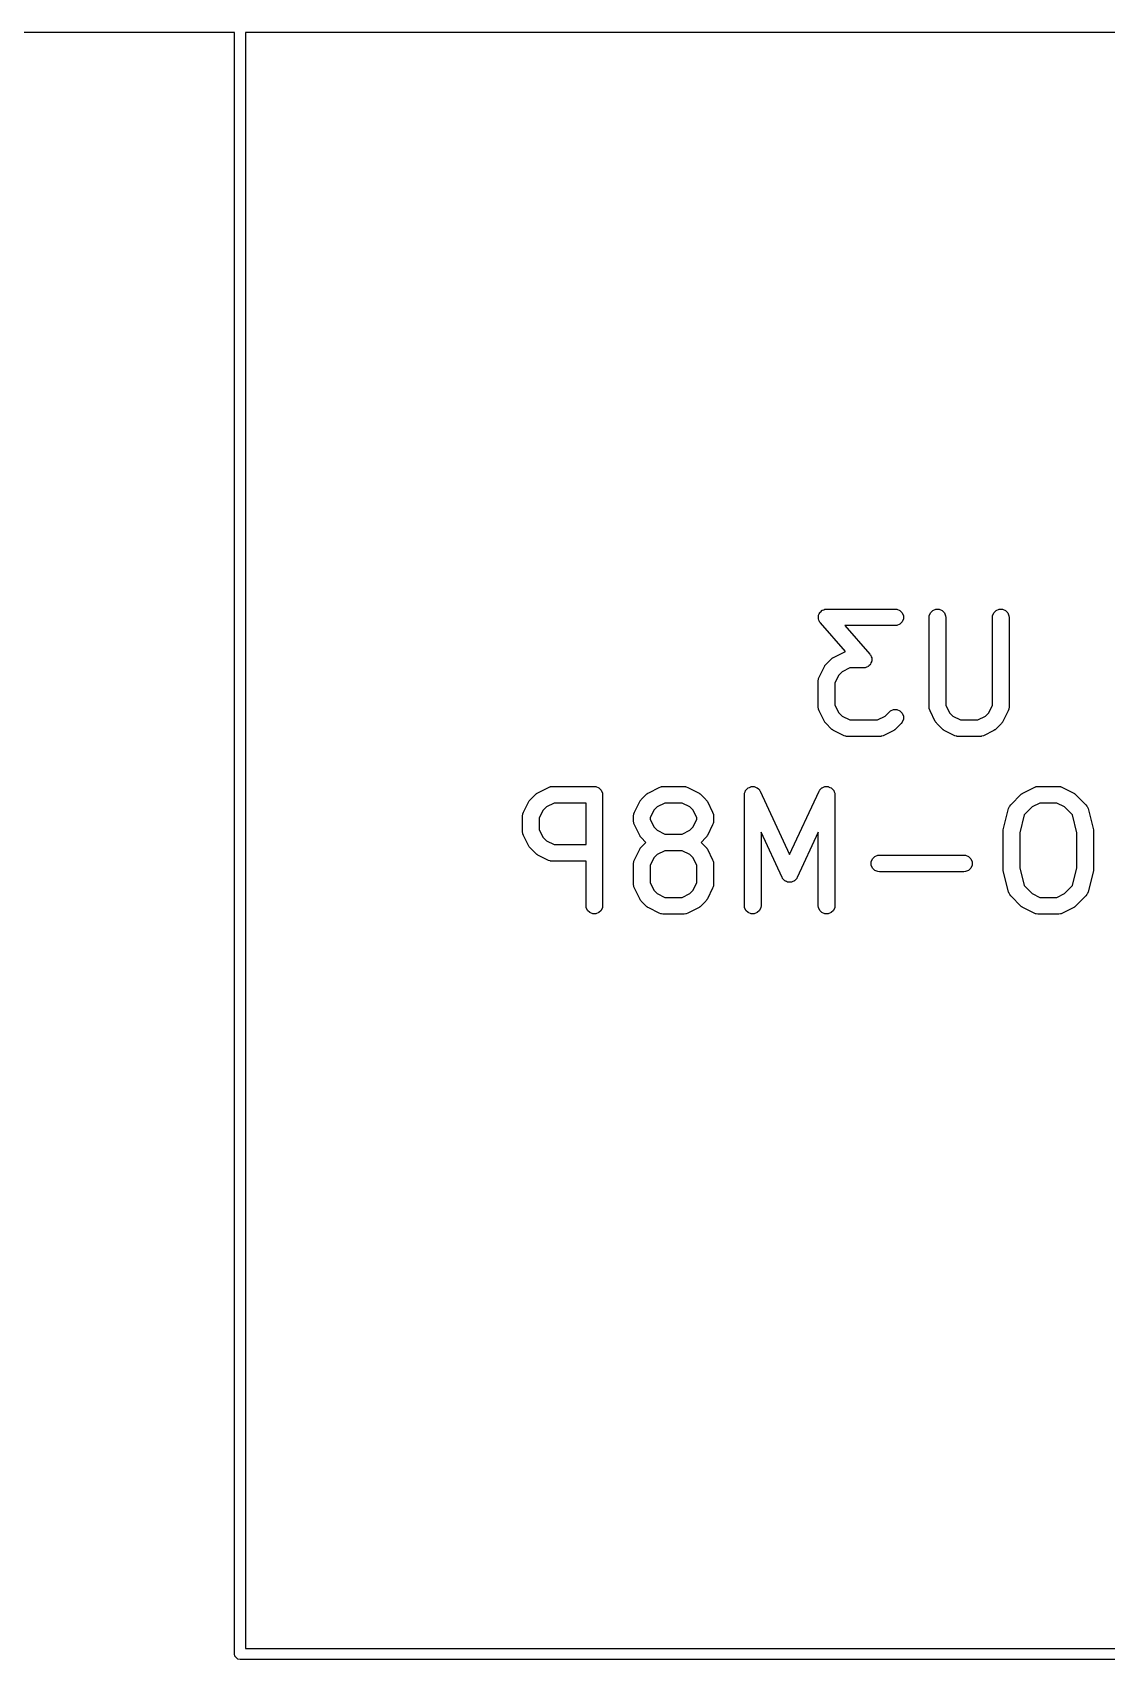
# Model space of a CAD drawing. Extents: x 4.21 to 7.42, y -5.27 to -2.46.
# Drawn here: x 5.051 to 5.432, y -4.444 to -3.867 of the extents above; entities that cross this region are included whole.
import ezdxf

# ---------------------------------------------------------------- set-up
doc = ezdxf.new("R2010")
doc.units = 0
doc.header["$MEASUREMENT"] = 0
doc.layers.add('BLACK', color=7, linetype='CONTINUOUS')

msp = doc.modelspace()

# ---------------------------------------------------------------- linework, layer by layer
at = {"layer": 'BLACK', "linetype": 'CONTINUOUS'}
for p, q in [((5.12278, -3.86689), (4.98374, -3.86689)), ((5.12278, -4.44238), (5.12278, -3.86689)), ((5.12671, -3.86689), (5.12671, -4.44041)), ((5.60309, -3.86689), (5.12671, -3.86689)), ((5.3301, -4.07484), (5.33013, -4.07437)), ((5.33013, -4.07494), (5.3301, -4.07484)), ((5.33013, -4.07389), (5.33017, -4.07379)), ((5.33013, -4.07437), (5.33013, -4.07389)), ((5.33013, -4.07504), (5.33013, -4.07494)), ((5.33032, -4.07548), (5.33013, -4.07504)), ((5.33017, -4.07379), (5.33018, -4.07369)), ((5.33018, -4.07369), (5.33039, -4.07326)), ((5.33047, -4.07593), (5.33032, -4.07548)), ((5.33039, -4.07326), (5.33058, -4.07282)), ((5.33055, -4.07605), (5.33047, -4.07593)), ((5.33058, -4.0761), (5.33055, -4.07605)), ((5.33058, -4.07282), (5.33065, -4.07275)), ((5.33063, -4.07616), (5.33058, -4.0761)), ((5.33081, -4.07641), (5.33063, -4.07616)), ((5.33065, -4.07275), (5.33069, -4.07266)), ((5.33069, -4.07266), (5.33105, -4.07235)), ((5.33974, -4.08661), (5.33081, -4.07641)), ((5.33105, -4.07235), (5.33139, -4.07201)), ((5.33139, -4.07201), (5.33148, -4.07197)), ((5.33148, -4.07197), (5.33156, -4.0719)), ((5.33156, -4.0719), (5.33201, -4.07175)), ((5.33201, -4.07175), (5.33245, -4.07157)), ((5.33245, -4.07157), (5.3326, -4.07155)), ((5.3326, -4.07155), (5.33265, -4.07153)), ((5.33265, -4.07153), (5.33273, -4.07154)), ((5.33273, -4.07154), (5.33303, -4.07151)), ((5.33303, -4.07151), (5.3574, -4.07151)), ((5.3574, -4.07151), (5.35798, -4.07157)), ((5.35798, -4.07157), (5.35904, -4.07201)), ((5.35904, -4.07201), (5.35986, -4.07282)), ((5.35986, -4.0761), (5.35904, -4.07692)), ((5.35986, -4.07282), (5.3603, -4.07389)), ((5.3603, -4.07504), (5.35986, -4.0761)), ((5.3603, -4.07389), (5.3603, -4.07504)), ((5.36945, -4.07446), (5.3695, -4.07389)), ((5.36945, -4.10633), (5.36945, -4.07446)), ((5.3695, -4.07389), (5.36995, -4.07282)), ((5.36995, -4.07282), (5.37076, -4.07201)), ((5.37076, -4.07201), (5.37182, -4.07157)), ((5.37182, -4.07157), (5.37298, -4.07157)), ((5.37298, -4.07157), (5.37404, -4.07201)), ((5.37404, -4.07201), (5.37486, -4.07282)), ((5.37486, -4.07282), (5.3753, -4.07389)), ((5.3753, -4.07389), (5.37535, -4.07446)), ((5.37535, -4.07446), (5.37535, -4.10564)), ((5.39195, -4.07446), (5.392, -4.07389)), ((5.39195, -4.10564), (5.39195, -4.07446)), ((5.392, -4.07389), (5.39244, -4.07282)), ((5.39244, -4.07282), (5.39326, -4.07201)), ((5.39326, -4.07201), (5.39432, -4.07157)), ((5.39432, -4.07157), (5.39547, -4.07157)), ((5.39547, -4.07157), (5.39654, -4.07201)), ((5.39654, -4.07201), (5.39735, -4.07282)), ((5.39735, -4.07282), (5.39779, -4.07389)), ((5.39779, -4.07389), (5.39785, -4.07446)), ((5.39785, -4.07446), (5.39785, -4.10633)), ((5.3574, -4.07741), (5.33954, -4.07741)), ((5.33954, -4.07741), (5.34838, -4.08752)), ((5.35798, -4.07736), (5.3574, -4.07741)), ((5.35904, -4.07692), (5.35798, -4.07736)), ((5.33546, -4.08869), (5.33921, -4.08682)), ((5.33921, -4.08682), (5.33974, -4.08661)), ((5.34838, -4.08752), (5.34855, -4.08776)), ((5.34855, -4.08776), (5.34861, -4.08782)), ((5.34861, -4.08782), (5.34863, -4.08787)), ((5.34863, -4.08787), (5.34871, -4.08799)), ((5.34871, -4.08799), (5.34887, -4.08844)), ((5.33039, -4.09564), (5.33226, -4.09189)), ((5.33226, -4.09189), (5.33242, -4.09164)), ((5.33242, -4.09164), (5.33245, -4.09157)), ((5.33245, -4.09157), (5.33252, -4.09149)), ((5.33252, -4.09149), (5.33257, -4.0914)), ((5.33257, -4.0914), (5.33263, -4.09135)), ((5.33263, -4.09135), (5.33282, -4.09112)), ((5.33282, -4.09112), (5.33469, -4.08925)), ((5.33469, -4.08925), (5.33492, -4.08906)), ((5.33492, -4.08906), (5.33497, -4.089)), ((5.33497, -4.089), (5.33506, -4.08895)), ((5.33506, -4.08895), (5.33514, -4.08888)), ((5.33514, -4.08888), (5.33521, -4.08885)), ((5.33521, -4.08885), (5.33546, -4.08869)), ((5.33853, -4.09376), (5.33733, -4.09496)), ((5.34123, -4.09241), (5.33853, -4.09376)), ((5.34615, -4.09241), (5.34123, -4.09241)), ((5.34646, -4.09238), (5.34615, -4.09241)), ((5.34654, -4.09239), (5.34646, -4.09238)), ((5.34659, -4.09237), (5.34654, -4.09239)), ((5.34673, -4.09236), (5.34659, -4.09237)), ((5.34717, -4.09217), (5.34673, -4.09236)), ((5.34763, -4.09202), (5.34717, -4.09217)), ((5.3477, -4.09195), (5.34763, -4.09202)), ((5.34779, -4.09191), (5.3477, -4.09195)), ((5.34813, -4.09158), (5.34779, -4.09191)), ((5.34849, -4.09126), (5.34813, -4.09158)), ((5.34854, -4.09117), (5.34849, -4.09126)), ((5.34861, -4.0911), (5.34854, -4.09117)), ((5.34879, -4.09066), (5.34861, -4.0911)), ((5.34901, -4.09023), (5.34879, -4.09066)), ((5.34887, -4.08844), (5.34905, -4.08888)), ((5.34905, -4.09004), (5.34901, -4.09013)), ((5.34901, -4.09013), (5.34901, -4.09023)), ((5.34905, -4.08888), (5.34905, -4.08898)), ((5.34905, -4.08898), (5.34908, -4.08908)), ((5.34908, -4.08908), (5.34905, -4.08956)), ((5.34905, -4.08956), (5.34905, -4.09004)), ((5.33008, -4.09696), (5.33013, -4.09638)), ((5.33008, -4.10633), (5.33008, -4.09696)), ((5.33013, -4.09638), (5.33018, -4.09628)), ((5.33018, -4.09618), (5.33039, -4.09564)), ((5.33018, -4.09628), (5.33018, -4.09618)), ((5.33733, -4.09496), (5.33598, -4.09766)), ((5.33598, -4.09766), (5.33598, -4.10564)), ((5.33598, -4.10564), (5.33733, -4.10833)), ((5.37535, -4.10564), (5.3767, -4.10833)), ((5.3906, -4.10833), (5.39195, -4.10564)), ((5.33013, -4.10691), (5.33008, -4.10633)), ((5.33018, -4.10701), (5.33013, -4.10691)), ((5.33018, -4.10711), (5.33018, -4.10701)), ((5.33039, -4.10765), (5.33018, -4.10711)), ((5.33226, -4.1114), (5.33039, -4.10765)), ((5.33242, -4.11165), (5.33226, -4.1114)), ((5.33733, -4.10833), (5.33853, -4.10953)), ((5.33853, -4.10953), (5.34123, -4.11088)), ((5.34123, -4.11088), (5.35108, -4.11088)), ((5.35108, -4.11088), (5.35378, -4.10953)), ((5.35378, -4.10953), (5.35531, -4.10799)), ((5.35531, -4.10799), (5.35576, -4.10763)), ((5.35576, -4.10763), (5.35683, -4.10719)), ((5.35683, -4.10719), (5.35798, -4.10719)), ((5.35798, -4.10719), (5.35904, -4.10763)), ((5.35904, -4.10763), (5.35986, -4.10844)), ((5.35986, -4.10844), (5.3603, -4.10951)), ((5.3603, -4.11066), (5.35986, -4.11172)), ((5.3603, -4.10951), (5.3603, -4.11066)), ((5.3695, -4.10691), (5.36945, -4.10633)), ((5.36955, -4.10701), (5.3695, -4.10691)), ((5.36955, -4.10711), (5.36955, -4.10701)), ((5.36976, -4.10765), (5.36955, -4.10711)), ((5.37163, -4.1114), (5.36976, -4.10765)), ((5.37179, -4.11165), (5.37163, -4.1114)), ((5.3767, -4.10833), (5.3779, -4.10953)), ((5.3779, -4.10953), (5.3806, -4.11088)), ((5.3806, -4.11088), (5.3867, -4.11088)), ((5.3867, -4.11088), (5.3894, -4.10953)), ((5.3894, -4.10953), (5.3906, -4.10833)), ((5.39566, -4.1114), (5.39551, -4.11165)), ((5.39754, -4.10765), (5.39566, -4.1114)), ((5.39775, -4.10711), (5.39754, -4.10765)), ((5.39779, -4.10691), (5.39775, -4.10701)), ((5.39775, -4.10701), (5.39775, -4.10711)), ((5.39785, -4.10633), (5.39779, -4.10691)), ((5.33245, -4.11172), (5.33242, -4.11165)), ((5.33252, -4.1118), (5.33245, -4.11172)), ((5.33257, -4.11189), (5.33252, -4.1118)), ((5.33263, -4.11194), (5.33257, -4.11189)), ((5.33282, -4.11217), (5.33263, -4.11194)), ((5.33469, -4.11404), (5.33282, -4.11217)), ((5.33492, -4.11423), (5.33469, -4.11404)), ((5.33497, -4.11429), (5.33492, -4.11423)), ((5.33506, -4.11435), (5.33497, -4.11429)), ((5.33514, -4.11441), (5.33506, -4.11435)), ((5.33521, -4.11444), (5.33514, -4.11441)), ((5.33546, -4.1146), (5.33521, -4.11444)), ((5.33921, -4.11647), (5.33546, -4.1146)), ((5.33975, -4.11668), (5.33921, -4.11647)), ((5.33986, -4.11669), (5.33975, -4.11668)), ((5.33995, -4.11673), (5.33986, -4.11669)), ((5.34053, -4.11678), (5.33995, -4.11673)), ((5.35178, -4.11678), (5.34053, -4.11678)), ((5.35235, -4.11673), (5.35178, -4.11678)), ((5.35245, -4.11669), (5.35235, -4.11673)), ((5.35256, -4.11668), (5.35245, -4.11669)), ((5.3531, -4.11647), (5.35256, -4.11668)), ((5.35685, -4.1146), (5.3531, -4.11647)), ((5.3571, -4.11444), (5.35685, -4.1146)), ((5.35717, -4.11441), (5.3571, -4.11444)), ((5.35725, -4.11435), (5.35717, -4.11441)), ((5.35734, -4.11429), (5.35725, -4.11435)), ((5.35739, -4.11423), (5.35734, -4.11429)), ((5.35762, -4.11404), (5.35739, -4.11423)), ((5.35949, -4.11217), (5.35762, -4.11404)), ((5.35986, -4.11172), (5.35949, -4.11217)), ((5.37182, -4.11172), (5.37179, -4.11165)), ((5.37189, -4.1118), (5.37182, -4.11172)), ((5.37194, -4.11189), (5.37189, -4.1118)), ((5.372, -4.11194), (5.37194, -4.11189)), ((5.37219, -4.11217), (5.372, -4.11194)), ((5.37406, -4.11404), (5.37219, -4.11217)), ((5.37429, -4.11423), (5.37406, -4.11404)), ((5.37434, -4.11429), (5.37429, -4.11423)), ((5.37443, -4.11435), (5.37434, -4.11429)), ((5.37451, -4.11441), (5.37443, -4.11435)), ((5.37458, -4.11444), (5.37451, -4.11441)), ((5.37483, -4.1146), (5.37458, -4.11444)), ((5.37858, -4.11647), (5.37483, -4.1146)), ((5.37912, -4.11668), (5.37858, -4.11647)), ((5.37923, -4.11669), (5.37912, -4.11668)), ((5.37932, -4.11673), (5.37923, -4.11669)), ((5.3799, -4.11678), (5.37932, -4.11673)), ((5.3874, -4.11678), (5.3799, -4.11678)), ((5.38797, -4.11673), (5.3874, -4.11678)), ((5.38807, -4.11669), (5.38797, -4.11673)), ((5.38818, -4.11668), (5.38807, -4.11669)), ((5.38872, -4.11647), (5.38818, -4.11668)), ((5.39247, -4.1146), (5.38872, -4.11647)), ((5.39272, -4.11444), (5.39247, -4.1146)), ((5.39279, -4.11441), (5.39272, -4.11444)), ((5.39287, -4.11435), (5.39279, -4.11441)), ((5.39296, -4.11429), (5.39287, -4.11435)), ((5.39301, -4.11423), (5.39296, -4.11429)), ((5.39324, -4.11404), (5.39301, -4.11423)), ((5.39511, -4.11217), (5.39324, -4.11404)), ((5.3953, -4.11194), (5.39511, -4.11217)), ((5.39536, -4.11189), (5.3953, -4.11194)), ((5.39541, -4.1118), (5.39536, -4.11189)), ((5.39548, -4.11172), (5.39541, -4.1118)), ((5.39551, -4.11165), (5.39548, -4.11172)), ((5.23422, -4.13481), (5.23476, -4.13461)), ((5.23476, -4.13461), (5.23487, -4.1346)), ((5.23487, -4.1346), (5.23497, -4.13456)), ((5.23497, -4.13456), (5.23554, -4.1345)), ((5.23554, -4.1345), (5.25054, -4.1345)), ((5.25054, -4.1345), (5.25112, -4.13456)), ((5.25112, -4.13456), (5.25218, -4.135)), ((5.27359, -4.13481), (5.27413, -4.13461)), ((5.27413, -4.13461), (5.27424, -4.1346)), ((5.27424, -4.1346), (5.27434, -4.13456)), ((5.27434, -4.13456), (5.27491, -4.1345)), ((5.27491, -4.1345), (5.28241, -4.1345)), ((5.28241, -4.1345), (5.28299, -4.13456)), ((5.28299, -4.13456), (5.28309, -4.1346)), ((5.28309, -4.1346), (5.28319, -4.13461)), ((5.28319, -4.13461), (5.28373, -4.13481)), ((5.30562, -4.1348), (5.30608, -4.13459)), ((5.30608, -4.13459), (5.30615, -4.13458)), ((5.30615, -4.13458), (5.30621, -4.13456)), ((5.30621, -4.13456), (5.30672, -4.13456)), ((5.30672, -4.13456), (5.30723, -4.13453)), ((5.30723, -4.13453), (5.30729, -4.13456)), ((5.30729, -4.13456), (5.30736, -4.13456)), ((5.30736, -4.13456), (5.30783, -4.13475)), ((5.33198, -4.13475), (5.33245, -4.13456)), ((5.33245, -4.13456), (5.33252, -4.13456)), ((5.33252, -4.13456), (5.33258, -4.13453)), ((5.33258, -4.13453), (5.33309, -4.13456)), ((5.33309, -4.13456), (5.33361, -4.13456)), ((5.33361, -4.13456), (5.33367, -4.13458)), ((5.33367, -4.13458), (5.33373, -4.13459)), ((5.33373, -4.13459), (5.3342, -4.1348)), ((5.4067, -4.13481), (5.40724, -4.13461)), ((5.40724, -4.13461), (5.40735, -4.1346)), ((5.40735, -4.1346), (5.40745, -4.13456)), ((5.40745, -4.13456), (5.40802, -4.1345)), ((5.40802, -4.1345), (5.41552, -4.1345)), ((5.41552, -4.1345), (5.4161, -4.13456)), ((5.4161, -4.13456), (5.41619, -4.1346)), ((5.41619, -4.1346), (5.4163, -4.13461)), ((5.4163, -4.13461), (5.41684, -4.13481)), ((5.2254, -4.14363), (5.22728, -4.13988)), ((5.22728, -4.13988), (5.22743, -4.13963)), ((5.22743, -4.13963), (5.22746, -4.13956)), ((5.22746, -4.13956), (5.22753, -4.13948)), ((5.22753, -4.13948), (5.22759, -4.13939)), ((5.22759, -4.13939), (5.22764, -4.13934)), ((5.22764, -4.13934), (5.22783, -4.13912)), ((5.22783, -4.13912), (5.22971, -4.13724)), ((5.22971, -4.13724), (5.22993, -4.13705)), ((5.22993, -4.13705), (5.22998, -4.137)), ((5.22998, -4.137), (5.23007, -4.13694)), ((5.23007, -4.13694), (5.23015, -4.13687)), ((5.23015, -4.13687), (5.23022, -4.13684)), ((5.23022, -4.13684), (5.23047, -4.13669)), ((5.23047, -4.13669), (5.23422, -4.13481)), ((5.25218, -4.135), (5.253, -4.13581)), ((5.253, -4.13581), (5.25344, -4.13688)), ((5.25344, -4.13688), (5.25349, -4.13745)), ((5.25349, -4.13745), (5.25349, -4.17682)), ((5.26477, -4.14363), (5.26665, -4.13988)), ((5.26665, -4.13988), (5.2668, -4.13963)), ((5.2668, -4.13963), (5.26683, -4.13956)), ((5.26683, -4.13956), (5.2669, -4.13948)), ((5.2669, -4.13948), (5.26696, -4.13939)), ((5.26696, -4.13939), (5.26701, -4.13934)), ((5.26701, -4.13934), (5.2672, -4.13912)), ((5.2672, -4.13912), (5.26908, -4.13724)), ((5.26908, -4.13724), (5.2693, -4.13705)), ((5.2693, -4.13705), (5.26935, -4.137)), ((5.26935, -4.137), (5.26944, -4.13694)), ((5.26944, -4.13694), (5.26952, -4.13687)), ((5.26952, -4.13687), (5.26959, -4.13684)), ((5.26959, -4.13684), (5.26984, -4.13669)), ((5.26984, -4.13669), (5.27359, -4.13481)), ((5.28373, -4.13481), (5.28748, -4.13669)), ((5.28748, -4.13669), (5.28773, -4.13684)), ((5.28773, -4.13684), (5.2878, -4.13687)), ((5.2878, -4.13687), (5.28788, -4.13694)), ((5.28788, -4.13694), (5.28797, -4.137)), ((5.28797, -4.137), (5.28802, -4.13705)), ((5.28802, -4.13705), (5.28825, -4.13724)), ((5.28825, -4.13724), (5.29012, -4.13912)), ((5.29012, -4.13912), (5.29031, -4.13934)), ((5.29031, -4.13934), (5.29037, -4.13939)), ((5.29037, -4.13939), (5.29042, -4.13948)), ((5.29042, -4.13948), (5.29049, -4.13956)), ((5.29049, -4.13956), (5.29052, -4.13963)), ((5.29052, -4.13963), (5.29068, -4.13988)), ((5.29068, -4.13988), (5.29255, -4.14363)), ((5.30383, -4.13745), (5.30387, -4.13707)), ((5.30383, -4.17682), (5.30383, -4.13745)), ((5.30387, -4.13701), (5.30388, -4.13697)), ((5.30387, -4.13707), (5.30387, -4.13701)), ((5.30388, -4.13697), (5.30389, -4.13688)), ((5.30389, -4.13688), (5.30408, -4.1364)), ((5.30408, -4.1364), (5.30426, -4.13592)), ((5.30426, -4.13592), (5.3043, -4.13587)), ((5.3043, -4.13587), (5.30433, -4.13581)), ((5.30433, -4.13581), (5.30469, -4.13545)), ((5.30469, -4.13545), (5.30504, -4.13507)), ((5.30504, -4.13507), (5.3051, -4.13504)), ((5.3051, -4.13504), (5.30514, -4.135)), ((5.30514, -4.135), (5.30562, -4.1348)), ((5.30783, -4.13475), (5.30831, -4.13493)), ((5.30831, -4.13493), (5.30836, -4.13497)), ((5.30836, -4.13497), (5.30842, -4.135)), ((5.30842, -4.135), (5.30879, -4.13536)), ((5.30879, -4.13536), (5.30916, -4.13571)), ((5.30916, -4.13571), (5.30921, -4.13578)), ((5.30921, -4.13578), (5.30924, -4.13581)), ((5.30924, -4.13581), (5.30927, -4.13588)), ((5.30927, -4.13588), (5.30946, -4.1362)), ((5.30946, -4.1362), (5.31991, -4.15859)), ((5.31991, -4.15859), (5.33035, -4.1362)), ((5.33035, -4.1362), (5.33055, -4.13588)), ((5.33055, -4.13588), (5.33058, -4.13581)), ((5.33058, -4.13581), (5.3306, -4.13578)), ((5.3306, -4.13578), (5.33065, -4.13571)), ((5.33065, -4.13571), (5.33103, -4.13536)), ((5.33103, -4.13536), (5.33139, -4.135)), ((5.33139, -4.135), (5.33145, -4.13497)), ((5.33145, -4.13497), (5.3315, -4.13493)), ((5.3315, -4.13493), (5.33198, -4.13475)), ((5.3342, -4.1348), (5.33467, -4.135)), ((5.33467, -4.135), (5.33472, -4.13504)), ((5.33472, -4.13504), (5.33478, -4.13507)), ((5.33478, -4.13507), (5.33512, -4.13545)), ((5.33512, -4.13545), (5.33549, -4.13581)), ((5.33549, -4.13581), (5.33551, -4.13587)), ((5.33551, -4.13587), (5.33556, -4.13592)), ((5.33556, -4.13592), (5.33573, -4.1364)), ((5.33573, -4.1364), (5.33593, -4.13688)), ((5.33593, -4.13688), (5.33594, -4.13697)), ((5.33594, -4.13697), (5.33595, -4.13701)), ((5.33595, -4.13701), (5.33595, -4.13707)), ((5.33595, -4.13707), (5.33598, -4.13745)), ((5.33598, -4.13745), (5.33598, -4.17682)), ((5.39843, -4.14099), (5.40218, -4.13724)), ((5.40218, -4.13724), (5.40241, -4.13705)), ((5.40241, -4.13705), (5.40246, -4.137)), ((5.40246, -4.137), (5.40255, -4.13694)), ((5.40255, -4.13694), (5.40263, -4.13687)), ((5.40263, -4.13687), (5.4027, -4.13684)), ((5.4027, -4.13684), (5.40295, -4.13669)), ((5.40295, -4.13669), (5.4067, -4.13481)), ((5.41684, -4.13481), (5.42059, -4.13669)), ((5.42059, -4.13669), (5.42084, -4.13684)), ((5.42084, -4.13684), (5.42091, -4.13687)), ((5.42091, -4.13687), (5.42099, -4.13694)), ((5.42099, -4.13694), (5.42108, -4.137)), ((5.42108, -4.137), (5.42113, -4.13705)), ((5.42113, -4.13705), (5.42136, -4.13724)), ((5.42136, -4.13724), (5.42511, -4.14099)), ((5.22509, -4.14495), (5.22515, -4.14438)), ((5.22509, -4.15058), (5.22509, -4.14495)), ((5.22515, -4.14438), (5.22519, -4.14428)), ((5.22519, -4.14428), (5.2252, -4.14417)), ((5.2252, -4.14417), (5.2254, -4.14363)), ((5.23235, -4.14295), (5.231, -4.14565)), ((5.231, -4.14565), (5.231, -4.14988)), ((5.23354, -4.14175), (5.23235, -4.14295)), ((5.23624, -4.14041), (5.23354, -4.14175)), ((5.24759, -4.14041), (5.23624, -4.14041)), ((5.24759, -4.15512), (5.24759, -4.14041)), ((5.26446, -4.14495), (5.26452, -4.14438)), ((5.26446, -4.14683), (5.26446, -4.14495)), ((5.26452, -4.14438), (5.26456, -4.14428)), ((5.26456, -4.14428), (5.26457, -4.14417)), ((5.26457, -4.14417), (5.26477, -4.14363)), ((5.27172, -4.14295), (5.27037, -4.14565)), ((5.27037, -4.14565), (5.27037, -4.14613)), ((5.27037, -4.14613), (5.27172, -4.14883)), ((5.27291, -4.14175), (5.27172, -4.14295)), ((5.27561, -4.14041), (5.27291, -4.14175)), ((5.28171, -4.14041), (5.27561, -4.14041)), ((5.28441, -4.14175), (5.28171, -4.14041)), ((5.28561, -4.14295), (5.28441, -4.14175)), ((5.28696, -4.14565), (5.28561, -4.14295)), ((5.28561, -4.14883), (5.28696, -4.14613)), ((5.28696, -4.14613), (5.28696, -4.14565)), ((5.29255, -4.14363), (5.29276, -4.14417)), ((5.29276, -4.14417), (5.29277, -4.14428)), ((5.29277, -4.14428), (5.29281, -4.14438)), ((5.29281, -4.14438), (5.29286, -4.14495)), ((5.29286, -4.14495), (5.29286, -4.14683)), ((5.39578, -4.14986), (5.39766, -4.14236)), ((5.39766, -4.14236), (5.39785, -4.14182)), ((5.39785, -4.14182), (5.39798, -4.14164)), ((5.39798, -4.14164), (5.39807, -4.14144)), ((5.39807, -4.14144), (5.39843, -4.14099)), ((5.40319, -4.14459), (5.4016, -4.15094)), ((5.40602, -4.14175), (5.40319, -4.14459)), ((5.40872, -4.14041), (5.40602, -4.14175)), ((5.41482, -4.14041), (5.40872, -4.14041)), ((5.41752, -4.14175), (5.41482, -4.14041)), ((5.42035, -4.14459), (5.41752, -4.14175)), ((5.42194, -4.15094), (5.42035, -4.14459)), ((5.42511, -4.14099), (5.42547, -4.14144)), ((5.42547, -4.14144), (5.42556, -4.14164)), ((5.42556, -4.14164), (5.42569, -4.14182)), ((5.42569, -4.14182), (5.42588, -4.14236)), ((5.42588, -4.14236), (5.42776, -4.14986)), ((5.22515, -4.15115), (5.22509, -4.15058)), ((5.22519, -4.15125), (5.22515, -4.15115)), ((5.2252, -4.15136), (5.22519, -4.15125)), ((5.2254, -4.1519), (5.2252, -4.15136)), ((5.22728, -4.15565), (5.2254, -4.1519)), ((5.231, -4.14988), (5.23235, -4.15258)), ((5.26452, -4.1474), (5.26446, -4.14683)), ((5.26456, -4.1475), (5.26452, -4.1474)), ((5.26457, -4.14761), (5.26456, -4.1475)), ((5.26477, -4.14815), (5.26457, -4.14761)), ((5.26665, -4.1519), (5.26477, -4.14815)), ((5.2668, -4.15215), (5.26665, -4.1519)), ((5.27172, -4.14883), (5.27291, -4.15002)), ((5.27291, -4.15002), (5.27561, -4.15137)), ((5.27561, -4.15137), (5.28171, -4.15137)), ((5.28171, -4.15137), (5.28441, -4.15002)), ((5.28441, -4.15002), (5.28561, -4.14883)), ((5.29068, -4.1519), (5.29052, -4.15215)), ((5.29255, -4.14815), (5.29068, -4.1519)), ((5.29276, -4.14761), (5.29255, -4.14815)), ((5.29277, -4.1475), (5.29276, -4.14761)), ((5.29281, -4.1474), (5.29277, -4.1475)), ((5.29286, -4.14683), (5.29281, -4.1474)), ((5.31723, -4.16682), (5.30974, -4.15076)), ((5.30974, -4.15076), (5.30974, -4.17682)), ((5.33008, -4.15076), (5.32258, -4.16682)), ((5.33008, -4.17682), (5.33008, -4.15076)), ((5.39569, -4.15058), (5.3957, -4.15048)), ((5.39569, -4.1637), (5.39569, -4.15058)), ((5.3957, -4.15043), (5.39573, -4.15022)), ((5.3957, -4.15048), (5.3957, -4.15043)), ((5.39573, -4.15022), (5.39575, -4.15)), ((5.39575, -4.15), (5.39577, -4.14996)), ((5.39577, -4.14996), (5.39578, -4.14986)), ((5.4016, -4.15094), (5.4016, -4.16334)), ((5.42194, -4.16334), (5.42194, -4.15094)), ((5.42776, -4.14986), (5.42777, -4.14996)), ((5.42777, -4.14996), (5.42779, -4.15)), ((5.42779, -4.15), (5.42781, -4.15022)), ((5.42781, -4.15022), (5.42784, -4.15043)), ((5.42784, -4.15043), (5.42784, -4.15048)), ((5.42784, -4.15048), (5.42785, -4.15058)), ((5.42785, -4.15058), (5.42785, -4.1637)), ((5.22743, -4.15589), (5.22728, -4.15565)), ((5.22746, -4.15597), (5.22743, -4.15589)), ((5.22753, -4.15605), (5.22746, -4.15597)), ((5.22759, -4.15614), (5.22753, -4.15605)), ((5.22764, -4.15619), (5.22759, -4.15614)), ((5.22783, -4.15641), (5.22764, -4.15619)), ((5.22971, -4.15829), (5.22783, -4.15641)), ((5.23235, -4.15258), (5.23354, -4.15377)), ((5.23354, -4.15377), (5.23624, -4.15512)), ((5.23624, -4.15512), (5.24759, -4.15512)), ((5.26477, -4.1605), (5.26665, -4.15676)), ((5.26665, -4.15676), (5.2668, -4.15651)), ((5.26683, -4.15222), (5.2668, -4.15215)), ((5.2668, -4.15651), (5.26683, -4.15644)), ((5.2669, -4.1523), (5.26683, -4.15222)), ((5.26683, -4.15644), (5.2669, -4.15635)), ((5.26696, -4.15239), (5.2669, -4.1523)), ((5.2669, -4.15635), (5.26696, -4.15627)), ((5.26701, -4.15244), (5.26696, -4.15239)), ((5.26696, -4.15627), (5.26701, -4.15621)), ((5.2672, -4.15266), (5.26701, -4.15244)), ((5.26701, -4.15621), (5.2672, -4.15599)), ((5.26886, -4.15433), (5.2672, -4.15266)), ((5.2672, -4.15599), (5.26886, -4.15433)), ((5.27561, -4.15728), (5.27291, -4.15863)), ((5.28171, -4.15728), (5.27561, -4.15728)), ((5.28441, -4.15863), (5.28171, -4.15728)), ((5.29012, -4.15266), (5.28846, -4.15433)), ((5.28846, -4.15433), (5.29012, -4.15599)), ((5.29031, -4.15244), (5.29012, -4.15266)), ((5.29012, -4.15599), (5.29031, -4.15621)), ((5.29037, -4.15239), (5.29031, -4.15244)), ((5.29031, -4.15621), (5.29037, -4.15627)), ((5.29042, -4.1523), (5.29037, -4.15239)), ((5.29037, -4.15627), (5.29042, -4.15635)), ((5.29049, -4.15222), (5.29042, -4.1523)), ((5.29042, -4.15635), (5.29049, -4.15644)), ((5.29052, -4.15215), (5.29049, -4.15222)), ((5.29049, -4.15644), (5.29052, -4.15651)), ((5.29052, -4.15651), (5.29068, -4.15676)), ((5.29068, -4.15676), (5.29255, -4.1605)), ((5.22993, -4.15847), (5.22971, -4.15829)), ((5.22998, -4.15853), (5.22993, -4.15847)), ((5.23007, -4.15859), (5.22998, -4.15853)), ((5.23015, -4.15866), (5.23007, -4.15859)), ((5.23022, -4.15869), (5.23015, -4.15866)), ((5.23047, -4.15884), (5.23022, -4.15869)), ((5.23422, -4.16072), (5.23047, -4.15884)), ((5.23476, -4.16092), (5.23422, -4.16072)), ((5.23487, -4.16093), (5.23476, -4.16092)), ((5.23497, -4.16097), (5.23487, -4.16093)), ((5.23554, -4.16103), (5.23497, -4.16097)), ((5.24759, -4.16103), (5.23554, -4.16103)), ((5.24759, -4.17682), (5.24759, -4.16103)), ((5.26446, -4.16183), (5.26452, -4.16125)), ((5.26446, -4.16932), (5.26446, -4.16183)), ((5.26452, -4.16125), (5.26456, -4.16115)), ((5.26456, -4.16115), (5.26457, -4.16105)), ((5.26457, -4.16105), (5.26477, -4.1605)), ((5.27172, -4.15982), (5.27037, -4.16252)), ((5.27037, -4.16252), (5.27037, -4.16863)), ((5.27291, -4.15863), (5.27172, -4.15982)), ((5.28561, -4.15982), (5.28441, -4.15863)), ((5.28696, -4.16252), (5.28561, -4.15982)), ((5.28696, -4.16863), (5.28696, -4.16252)), ((5.29255, -4.1605), (5.29276, -4.16105)), ((5.29276, -4.16105), (5.29277, -4.16115)), ((5.29277, -4.16115), (5.29281, -4.16125)), ((5.29281, -4.16125), (5.29286, -4.16183)), ((5.29286, -4.16183), (5.29286, -4.16932)), ((5.34888, -4.16125), (5.34932, -4.16018)), ((5.34888, -4.1624), (5.34888, -4.16125)), ((5.34932, -4.16347), (5.34888, -4.1624)), ((5.34932, -4.16018), (5.35014, -4.15937)), ((5.35014, -4.16428), (5.34932, -4.16347)), ((5.35014, -4.15937), (5.3512, -4.15893)), ((5.3512, -4.15893), (5.35178, -4.15887)), ((5.35178, -4.15887), (5.38177, -4.15887)), ((5.38177, -4.15887), (5.38235, -4.15893)), ((5.38235, -4.15893), (5.38341, -4.15937)), ((5.38341, -4.15937), (5.38423, -4.16018)), ((5.38423, -4.16347), (5.38341, -4.16428)), ((5.38423, -4.16018), (5.38467, -4.16125)), ((5.38467, -4.1624), (5.38423, -4.16347)), ((5.38467, -4.16125), (5.38467, -4.1624)), ((5.4016, -4.16334), (5.40319, -4.16969)), ((5.42035, -4.16969), (5.42194, -4.16334)), ((5.27037, -4.16863), (5.27172, -4.17132)), ((5.28561, -4.17132), (5.28696, -4.16863)), ((5.31736, -4.16703), (5.31723, -4.16682)), ((5.31738, -4.16711), (5.31736, -4.16703)), ((5.31743, -4.16716), (5.31738, -4.16711)), ((5.31753, -4.16732), (5.31743, -4.16716)), ((5.31786, -4.16762), (5.31753, -4.16732)), ((5.31816, -4.16796), (5.31786, -4.16762)), ((5.31828, -4.16801), (5.31816, -4.16796)), ((5.31838, -4.1681), (5.31828, -4.16801)), ((5.3188, -4.16825), (5.31838, -4.1681)), ((5.3192, -4.16844), (5.3188, -4.16825)), ((5.31934, -4.16845), (5.3192, -4.16844)), ((5.31946, -4.16849), (5.31934, -4.16845)), ((5.31991, -4.16847), (5.31946, -4.16849)), ((5.32036, -4.16849), (5.31991, -4.16847)), ((5.32048, -4.16845), (5.32036, -4.16849)), ((5.32061, -4.16844), (5.32048, -4.16845)), ((5.32102, -4.16825), (5.32061, -4.16844)), ((5.32144, -4.1681), (5.32102, -4.16825)), ((5.32153, -4.16801), (5.32144, -4.1681)), ((5.32165, -4.16796), (5.32153, -4.16801)), ((5.32196, -4.16762), (5.32165, -4.16796)), ((5.32229, -4.16732), (5.32196, -4.16762)), ((5.32239, -4.16716), (5.32229, -4.16732)), ((5.32243, -4.16711), (5.32239, -4.16716)), ((5.32246, -4.16703), (5.32243, -4.16711)), ((5.32258, -4.16682), (5.32246, -4.16703)), ((5.3512, -4.16472), (5.35014, -4.16428)), ((5.35178, -4.16478), (5.3512, -4.16472)), ((5.38177, -4.16478), (5.35178, -4.16478)), ((5.38235, -4.16472), (5.38177, -4.16478)), ((5.38341, -4.16428), (5.38235, -4.16472)), ((5.3957, -4.1638), (5.39569, -4.1637)), ((5.3957, -4.16384), (5.3957, -4.1638)), ((5.39573, -4.16406), (5.3957, -4.16384)), ((5.39575, -4.16428), (5.39573, -4.16406)), ((5.39577, -4.16432), (5.39575, -4.16428)), ((5.39578, -4.16442), (5.39577, -4.16432)), ((5.39766, -4.17192), (5.39578, -4.16442)), ((5.42776, -4.16442), (5.42588, -4.17192)), ((5.42777, -4.16432), (5.42776, -4.16442)), ((5.42779, -4.16428), (5.42777, -4.16432)), ((5.42781, -4.16406), (5.42779, -4.16428)), ((5.42784, -4.16384), (5.42781, -4.16406)), ((5.42785, -4.1637), (5.42784, -4.1638)), ((5.42784, -4.1638), (5.42784, -4.16384)), ((5.26452, -4.1699), (5.26446, -4.16932)), ((5.26456, -4.17), (5.26452, -4.1699)), ((5.26457, -4.1701), (5.26456, -4.17)), ((5.26477, -4.17064), (5.26457, -4.1701)), ((5.26665, -4.17439), (5.26477, -4.17064)), ((5.2668, -4.17464), (5.26665, -4.17439)), ((5.26683, -4.17471), (5.2668, -4.17464)), ((5.2669, -4.1748), (5.26683, -4.17471)), ((5.26696, -4.17488), (5.2669, -4.1748)), ((5.26701, -4.17494), (5.26696, -4.17488)), ((5.2672, -4.17516), (5.26701, -4.17494)), ((5.27172, -4.17132), (5.27291, -4.17252)), ((5.27291, -4.17252), (5.27561, -4.17387)), ((5.27561, -4.17387), (5.28171, -4.17387)), ((5.28171, -4.17387), (5.28441, -4.17252)), ((5.28441, -4.17252), (5.28561, -4.17132)), ((5.29031, -4.17494), (5.29012, -4.17516)), ((5.29037, -4.17488), (5.29031, -4.17494)), ((5.29042, -4.1748), (5.29037, -4.17488)), ((5.29049, -4.17471), (5.29042, -4.1748)), ((5.29052, -4.17464), (5.29049, -4.17471)), ((5.29068, -4.17439), (5.29052, -4.17464)), ((5.29255, -4.17064), (5.29068, -4.17439)), ((5.29276, -4.1701), (5.29255, -4.17064)), ((5.29277, -4.17), (5.29276, -4.1701)), ((5.29281, -4.1699), (5.29277, -4.17)), ((5.29286, -4.16932), (5.29281, -4.1699)), ((5.39785, -4.17246), (5.39766, -4.17192)), ((5.39798, -4.17264), (5.39785, -4.17246)), ((5.39807, -4.17284), (5.39798, -4.17264)), ((5.39843, -4.17329), (5.39807, -4.17284)), ((5.40218, -4.17704), (5.39843, -4.17329)), ((5.40319, -4.16969), (5.40602, -4.17252)), ((5.40602, -4.17252), (5.40872, -4.17387)), ((5.40872, -4.17387), (5.41482, -4.17387)), ((5.41482, -4.17387), (5.41752, -4.17252)), ((5.41752, -4.17252), (5.42035, -4.16969)), ((5.42511, -4.17329), (5.42136, -4.17704)), ((5.42547, -4.17284), (5.42511, -4.17329)), ((5.42556, -4.17264), (5.42547, -4.17284)), ((5.42569, -4.17246), (5.42556, -4.17264)), ((5.42588, -4.17192), (5.42569, -4.17246)), ((5.24764, -4.1774), (5.24759, -4.17682)), ((5.24809, -4.17846), (5.24764, -4.1774)), ((5.2489, -4.17928), (5.24809, -4.17846)), ((5.24996, -4.17972), (5.2489, -4.17928)), ((5.25112, -4.17972), (5.24996, -4.17972)), ((5.25218, -4.17928), (5.25112, -4.17972)), ((5.253, -4.17846), (5.25218, -4.17928)), ((5.25344, -4.1774), (5.253, -4.17846)), ((5.25349, -4.17682), (5.25344, -4.1774)), ((5.26908, -4.17704), (5.2672, -4.17516)), ((5.2693, -4.17722), (5.26908, -4.17704)), ((5.26935, -4.17728), (5.2693, -4.17722)), ((5.26944, -4.17734), (5.26935, -4.17728)), ((5.26952, -4.1774), (5.26944, -4.17734)), ((5.26959, -4.17743), (5.26952, -4.1774)), ((5.26984, -4.17759), (5.26959, -4.17743)), ((5.27359, -4.17946), (5.26984, -4.17759)), ((5.27413, -4.17967), (5.27359, -4.17946)), ((5.27424, -4.17968), (5.27413, -4.17967)), ((5.27434, -4.17972), (5.27424, -4.17968)), ((5.27491, -4.17978), (5.27434, -4.17972)), ((5.28241, -4.17978), (5.27491, -4.17978)), ((5.28299, -4.17972), (5.28241, -4.17978)), ((5.28309, -4.17968), (5.28299, -4.17972)), ((5.28319, -4.17967), (5.28309, -4.17968)), ((5.28373, -4.17946), (5.28319, -4.17967)), ((5.28748, -4.17759), (5.28373, -4.17946)), ((5.28773, -4.17743), (5.28748, -4.17759)), ((5.2878, -4.1774), (5.28773, -4.17743)), ((5.28788, -4.17734), (5.2878, -4.1774)), ((5.28797, -4.17728), (5.28788, -4.17734)), ((5.28802, -4.17722), (5.28797, -4.17728)), ((5.28825, -4.17704), (5.28802, -4.17722)), ((5.29012, -4.17516), (5.28825, -4.17704)), ((5.30389, -4.1774), (5.30383, -4.17682)), ((5.30433, -4.17846), (5.30389, -4.1774)), ((5.30514, -4.17928), (5.30433, -4.17846)), ((5.30621, -4.17972), (5.30514, -4.17928)), ((5.30736, -4.17972), (5.30621, -4.17972)), ((5.30842, -4.17928), (5.30736, -4.17972)), ((5.30924, -4.17846), (5.30842, -4.17928)), ((5.30968, -4.1774), (5.30924, -4.17846)), ((5.30974, -4.17682), (5.30968, -4.1774)), ((5.33013, -4.1774), (5.33008, -4.17682)), ((5.33058, -4.17846), (5.33013, -4.1774)), ((5.33139, -4.17928), (5.33058, -4.17846)), ((5.33245, -4.17972), (5.33139, -4.17928)), ((5.33361, -4.17972), (5.33245, -4.17972)), ((5.33467, -4.17928), (5.33361, -4.17972)), ((5.33549, -4.17846), (5.33467, -4.17928)), ((5.33593, -4.1774), (5.33549, -4.17846)), ((5.33598, -4.17682), (5.33593, -4.1774)), ((5.40241, -4.17722), (5.40218, -4.17704)), ((5.40246, -4.17728), (5.40241, -4.17722)), ((5.40255, -4.17734), (5.40246, -4.17728)), ((5.40263, -4.1774), (5.40255, -4.17734)), ((5.4027, -4.17743), (5.40263, -4.1774)), ((5.40295, -4.17759), (5.4027, -4.17743)), ((5.4067, -4.17946), (5.40295, -4.17759)), ((5.40724, -4.17967), (5.4067, -4.17946)), ((5.40735, -4.17968), (5.40724, -4.17967)), ((5.40745, -4.17972), (5.40735, -4.17968)), ((5.40802, -4.17978), (5.40745, -4.17972)), ((5.41552, -4.17978), (5.40802, -4.17978)), ((5.4161, -4.17972), (5.41552, -4.17978)), ((5.41619, -4.17968), (5.4161, -4.17972)), ((5.4163, -4.17967), (5.41619, -4.17968)), ((5.41684, -4.17946), (5.4163, -4.17967)), ((5.42059, -4.17759), (5.41684, -4.17946)), ((5.42084, -4.17743), (5.42059, -4.17759)), ((5.42091, -4.1774), (5.42084, -4.17743)), ((5.42099, -4.17734), (5.42091, -4.1774)), ((5.42108, -4.17728), (5.42099, -4.17734)), ((5.42113, -4.17722), (5.42108, -4.17728)), ((5.42136, -4.17704), (5.42113, -4.17722)), ((5.12671, -4.44041), (5.60309, -4.44041)), ((5.12293, -4.44314), (5.12278, -4.44238)), ((5.12399, -4.4442), (5.12293, -4.44314)), ((5.12474, -4.44435), (5.12399, -4.4442)), ((5.60506, -4.44435), (5.12474, -4.44435))]:
    msp.add_line(p, q, dxfattribs=at)

doc.saveas('drawing.dxf')
